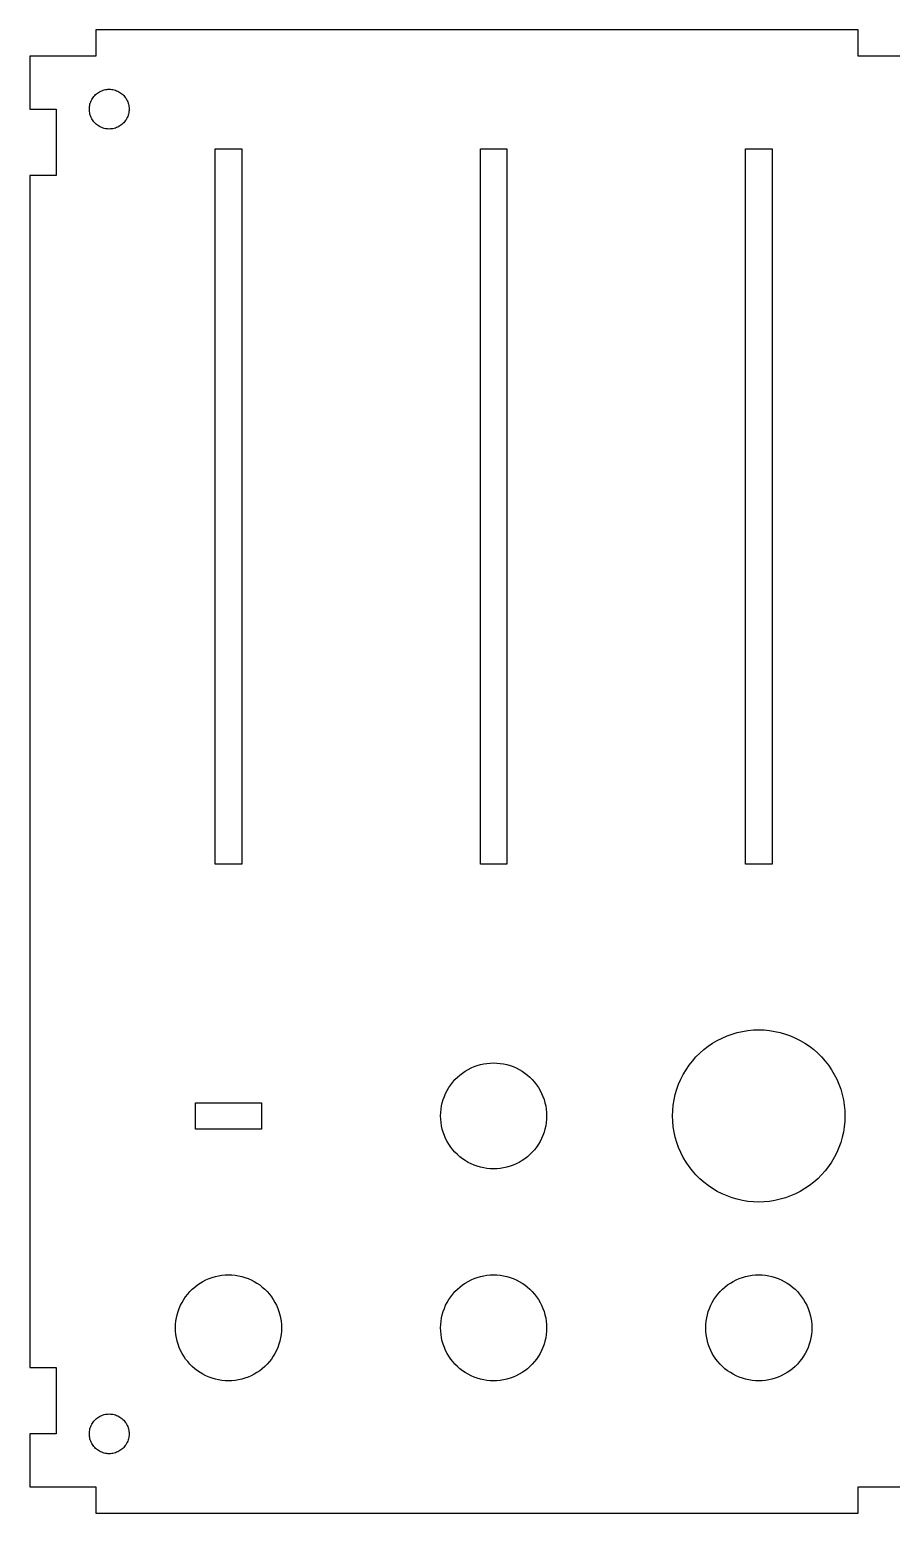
# Model space of a CAD drawing. Header units: metres. Extents: x -65 to 65, y -309 to 56.
# Drawn here: x -65 to 0, y -56 to 56 of the extents above; entities that cross this region are included whole.
import ezdxf

# ---------------------------------------------------------------- set-up
doc = ezdxf.new("R2010")
doc.units = ezdxf.units.M

msp = doc.modelspace()

# ---------------------------------------------------------------- linework, layer by layer
for p, q in [((-2.49998, 56), (-60, 56)), ((-60, 56), (-60, 54)), ((-2.49998, 54), (-2.49998, 56)), ((-60, 54), (-65, 54)), ((-65, 54), (-65, 50)), ((2.5, 54), (-2.49998, 54)), ((-60.4531, 50.373), (-60.4267, 50.4639)), ((-60.4267, 50.4639), (-60.3945, 50.5518)), ((-60.3945, 50.5518), (-60.3574, 50.6387)), ((-60.3574, 50.6387), (-60.3144, 50.7227)), ((-60.3144, 50.7227), (-60.2666, 50.8037)), ((-60.2666, 50.8037), (-60.2139, 50.8818)), ((-60.2139, 50.8818), (-60.1562, 50.9561)), ((-60.1562, 50.9561), (-60.0937, 51.0264)), ((-60.0937, 51.0264), (-60.0264, 51.0938)), ((-60.0264, 51.0938), (-59.956, 51.1562)), ((-59.956, 51.1562), (-59.8818, 51.2139)), ((-59.8818, 51.2139), (-59.8037, 51.2666)), ((-59.8037, 51.2666), (-59.7226, 51.3145)), ((-59.7226, 51.3145), (-59.6387, 51.3574)), ((-59.6387, 51.3574), (-59.5517, 51.3945)), ((-59.5517, 51.3945), (-59.4639, 51.4268)), ((-59.4639, 51.4268), (-59.373, 51.4531)), ((-59.373, 51.4531), (-59.2812, 51.4736)), ((-59.2812, 51.4736), (-59.1885, 51.4883)), ((-59.1885, 51.4883), (-59.0937, 51.4971)), ((-59.0937, 51.4971), (-59, 51.5)), ((-59, 51.5), (-58.9062, 51.4971)), ((-58.9062, 51.4971), (-58.8115, 51.4883)), ((-58.8115, 51.4883), (-58.7187, 51.4736)), ((-58.7187, 51.4736), (-58.6269, 51.4531)), ((-58.6269, 51.4531), (-58.5361, 51.4268)), ((-58.5361, 51.4268), (-58.4482, 51.3945)), ((-58.4482, 51.3945), (-58.3613, 51.3574)), ((-58.3613, 51.3574), (-58.2773, 51.3145)), ((-58.2773, 51.3145), (-58.1963, 51.2666)), ((-58.1963, 51.2666), (-58.1181, 51.2139)), ((-58.1181, 51.2139), (-58.0439, 51.1562)), ((-58.0439, 51.1562), (-57.9736, 51.0938)), ((-57.9736, 51.0938), (-57.9062, 51.0264)), ((-57.9062, 51.0264), (-57.8437, 50.9561)), ((-57.8437, 50.9561), (-57.7861, 50.8818)), ((-57.7861, 50.8818), (-57.7334, 50.8037)), ((-57.7334, 50.8037), (-57.6855, 50.7227)), ((-57.6855, 50.7227), (-57.6426, 50.6387)), ((-57.6426, 50.6387), (-57.6055, 50.5518)), ((-57.6055, 50.5518), (-57.5732, 50.4639)), ((-57.5732, 50.4639), (-57.5469, 50.373)), ((-65, 50), (-63, 50)), ((-63, 50), (-63, 45)), ((-60.5, 50), (-60.4971, 50.0938)), ((-60.4971, 49.9062), (-60.5, 50)), ((-60.4971, 50.0938), (-60.4883, 50.1885)), ((-60.4883, 49.8115), (-60.4971, 49.9062)), ((-60.4883, 50.1885), (-60.4736, 50.2812)), ((-60.4736, 49.7188), (-60.4883, 49.8115)), ((-60.4736, 50.2812), (-60.4531, 50.373)), ((-60.4531, 49.627), (-60.4736, 49.7188)), ((-60.4267, 49.5361), (-60.4531, 49.627)), ((-60.3945, 49.4482), (-60.4267, 49.5361)), ((-60.3574, 49.3613), (-60.3945, 49.4482)), ((-60.3144, 49.2773), (-60.3574, 49.3613)), ((-57.6426, 49.3613), (-57.6855, 49.2773)), ((-57.6055, 49.4482), (-57.6426, 49.3613)), ((-57.5732, 49.5361), (-57.6055, 49.4482)), ((-57.5469, 49.627), (-57.5732, 49.5361)), ((-57.5469, 50.373), (-57.5264, 50.2812)), ((-57.5264, 49.7188), (-57.5469, 49.627)), ((-57.5264, 50.2812), (-57.5117, 50.1885)), ((-57.5117, 49.8115), (-57.5264, 49.7188)), ((-57.5117, 50.1885), (-57.5029, 50.0938)), ((-57.5029, 49.9062), (-57.5117, 49.8115)), ((-57.5029, 50.0938), (-57.5, 50)), ((-57.5, 50), (-57.5029, 49.9062)), ((-60.2666, 49.1963), (-60.3144, 49.2773)), ((-60.2139, 49.1182), (-60.2666, 49.1963)), ((-60.1562, 49.0439), (-60.2139, 49.1182)), ((-60.0937, 48.9736), (-60.1562, 49.0439)), ((-60.0264, 48.9062), (-60.0937, 48.9736)), ((-59.956, 48.8438), (-60.0264, 48.9062)), ((-59.8818, 48.7861), (-59.956, 48.8438)), ((-59.8037, 48.7334), (-59.8818, 48.7861)), ((-59.7226, 48.6855), (-59.8037, 48.7334)), ((-59.6387, 48.6426), (-59.7226, 48.6855)), ((-59.5517, 48.6055), (-59.6387, 48.6426)), ((-59.4639, 48.5732), (-59.5517, 48.6055)), ((-59.373, 48.5469), (-59.4639, 48.5732)), ((-59.2812, 48.5264), (-59.373, 48.5469)), ((-59.1885, 48.5117), (-59.2812, 48.5264)), ((-59.0937, 48.5029), (-59.1885, 48.5117)), ((-59, 48.5), (-59.0937, 48.5029)), ((-58.9062, 48.5029), (-59, 48.5)), ((-58.8115, 48.5117), (-58.9062, 48.5029)), ((-58.7187, 48.5264), (-58.8115, 48.5117)), ((-58.6269, 48.5469), (-58.7187, 48.5264)), ((-58.5361, 48.5732), (-58.6269, 48.5469)), ((-58.4482, 48.6055), (-58.5361, 48.5732)), ((-58.3613, 48.6426), (-58.4482, 48.6055)), ((-58.2773, 48.6855), (-58.3613, 48.6426)), ((-58.1963, 48.7334), (-58.2773, 48.6855)), ((-58.1181, 48.7861), (-58.1963, 48.7334)), ((-58.0439, 48.8438), (-58.1181, 48.7861)), ((-57.9736, 48.9062), (-58.0439, 48.8438)), ((-57.9062, 48.9736), (-57.9736, 48.9062)), ((-57.8437, 49.0439), (-57.9062, 48.9736)), ((-57.7861, 49.1182), (-57.8437, 49.0439)), ((-57.7334, 49.1963), (-57.7861, 49.1182)), ((-57.6855, 49.2773), (-57.7334, 49.1963)), ((-51, -6.99998), (-51, 47)), ((-51, 47), (-49, 47)), ((-49, 47), (-49, -6.99998)), ((-31, -6.99998), (-31, 47)), ((-31, 47), (-29, 47)), ((-29, 47), (-29, -6.99998)), ((-11, -6.99998), (-11, 47)), ((-11, 47), (-8.99998, 47)), ((-8.99998, 47), (-9, -6.99998)), ((-63, 45), (-65, 45)), ((-65, 45), (-65, -45)), ((-49, -6.99998), (-51, -6.99998)), ((-29, -6.99998), (-31, -6.99998)), ((-9, -6.99998), (-11, -6.99998)), ((-13.1318, -20.3037), (-12.7676, -20.1182)), ((-12.7676, -20.1182), (-12.3926, -19.9561)), ((-12.3926, -19.9561), (-12.0088, -19.8184)), ((-12.0088, -19.8184), (-11.6162, -19.7041)), ((-11.6162, -19.7041), (-11.2178, -19.6152)), ((-11.2178, -19.6152), (-10.8145, -19.5508)), ((-10.8145, -19.5508), (-10.4082, -19.5127)), ((-10.4082, -19.5127), (-10, -19.5)), ((-10, -19.5), (-9.5918, -19.5127)), ((-9.5918, -19.5127), (-9.18555, -19.5508)), ((-9.18555, -19.5508), (-8.78223, -19.6152)), ((-8.78223, -19.6152), (-8.38379, -19.7041)), ((-8.38379, -19.7041), (-7.99121, -19.8184)), ((-7.99121, -19.8184), (-7.60742, -19.9561)), ((-7.60742, -19.9561), (-7.23242, -20.1182)), ((-7.23242, -20.1182), (-6.86816, -20.3037)), ((-14.7383, -21.5508), (-14.4492, -21.2617)), ((-14.4492, -21.2617), (-14.1436, -20.9912)), ((-14.1436, -20.9912), (-13.8203, -20.7412)), ((-13.8203, -20.7412), (-13.4824, -20.5117)), ((-13.4824, -20.5117), (-13.1318, -20.3037)), ((-6.86816, -20.3037), (-6.51758, -20.5117)), ((-6.51758, -20.5117), (-6.17969, -20.7412)), ((-6.17969, -20.7412), (-5.85645, -20.9912)), ((-5.85645, -20.9912), (-5.55078, -21.2617)), ((-5.55078, -21.2617), (-5.26172, -21.5508)), ((-31.9268, -22.4951), (-31.7031, -22.3808)), ((-31.7031, -22.3808), (-31.4727, -22.2812)), ((-31.4727, -22.2812), (-31.2363, -22.1953)), ((-31.2363, -22.1953), (-30.9951, -22.126)), ((-30.9951, -22.126), (-30.75, -22.0713)), ((-30.75, -22.0713), (-30.501, -22.0312)), ((-30.501, -22.0312), (-30.251, -22.0078)), ((-30.251, -22.0078), (-30, -22)), ((-30, -22), (-29.749, -22.0078)), ((-29.749, -22.0078), (-29.499, -22.0312)), ((-29.499, -22.0312), (-29.25, -22.0713)), ((-29.25, -22.0713), (-29.0049, -22.126)), ((-29.0049, -22.126), (-28.7637, -22.1953)), ((-28.7637, -22.1953), (-28.5273, -22.2812)), ((-28.5273, -22.2812), (-28.2969, -22.3808)), ((-28.2969, -22.3808), (-28.0732, -22.4951)), ((-15.4883, -22.5176), (-15.2588, -22.1797)), ((-15.2588, -22.1797), (-15.0088, -21.8564)), ((-15.0088, -21.8564), (-14.7383, -21.5508)), ((-5.26172, -21.5508), (-4.99121, -21.8564)), ((-4.99121, -21.8564), (-4.74121, -22.1797)), ((-4.74121, -22.1797), (-4.51172, -22.5176)), ((-33.2363, -23.6484), (-33.082, -23.4502)), ((-33.082, -23.4502), (-32.916, -23.2617)), ((-32.916, -23.2617), (-32.7383, -23.084)), ((-32.7383, -23.084), (-32.5498, -22.918)), ((-32.5498, -22.918), (-32.3516, -22.7637)), ((-32.3516, -22.7637), (-32.1436, -22.623)), ((-32.1436, -22.623), (-31.9268, -22.4951)), ((-28.0732, -22.4951), (-27.8564, -22.623)), ((-27.8564, -22.623), (-27.6484, -22.7637)), ((-27.6484, -22.7637), (-27.4502, -22.918)), ((-27.4502, -22.918), (-27.2617, -23.084)), ((-27.2617, -23.084), (-27.084, -23.2617)), ((-27.084, -23.2617), (-26.918, -23.4502)), ((-26.918, -23.4502), (-26.7637, -23.6484)), ((-16.0439, -23.6074), (-15.8818, -23.2324)), ((-15.8818, -23.2324), (-15.6963, -22.8681)), ((-15.6963, -22.8681), (-15.4883, -22.5176)), ((-4.51172, -22.5176), (-4.30371, -22.8682)), ((-4.30371, -22.8682), (-4.11816, -23.2324)), ((-4.11816, -23.2324), (-3.95605, -23.6074)), ((-33.8047, -24.7637), (-33.7188, -24.5273)), ((-33.7188, -24.5273), (-33.6191, -24.2969)), ((-33.6191, -24.2969), (-33.5049, -24.0732)), ((-33.5049, -24.0732), (-33.377, -23.8564)), ((-33.377, -23.8564), (-33.2363, -23.6484)), ((-26.7637, -23.6484), (-26.623, -23.8564)), ((-26.623, -23.8564), (-26.4951, -24.0732)), ((-26.4951, -24.0732), (-26.3809, -24.2969)), ((-26.3809, -24.2969), (-26.2812, -24.5273)), ((-26.2812, -24.5273), (-26.1953, -24.7637)), ((-16.3848, -24.7822), (-16.2959, -24.3838)), ((-16.2959, -24.3838), (-16.1816, -23.9912)), ((-16.1816, -23.9912), (-16.0439, -23.6074)), ((-3.95605, -23.6074), (-3.81836, -23.9912)), ((-3.81836, -23.9912), (-3.7041, -24.3838)), ((-3.7041, -24.3838), (-3.61523, -24.7822)), ((-52.5, -27), (-52.5, -25)), ((-52.5, -25), (-47.5, -25)), ((-47.5, -25), (-47.5, -27)), ((-34, -26), (-33.9922, -25.749)), ((-33.9922, -25.749), (-33.9688, -25.499)), ((-33.9688, -25.499), (-33.9287, -25.25)), ((-33.9287, -25.25), (-33.874, -25.0049)), ((-33.874, -25.0049), (-33.8047, -24.7637)), ((-26.1953, -24.7637), (-26.126, -25.0049)), ((-26.126, -25.0049), (-26.0713, -25.25)), ((-26.0713, -25.25), (-26.0312, -25.499)), ((-26.0312, -25.499), (-26.0078, -25.749)), ((-26.0078, -25.749), (-26, -26)), ((-16.5, -26), (-16.4873, -25.5918)), ((-16.4873, -25.5918), (-16.4492, -25.1855)), ((-16.4492, -25.1855), (-16.3848, -24.7822)), ((-3.61523, -24.7822), (-3.55078, -25.1855)), ((-3.55078, -25.1855), (-3.5127, -25.5918)), ((-3.5127, -25.5918), (-3.5, -26)), ((-33.9922, -26.251), (-34, -26)), ((-33.9688, -26.501), (-33.9922, -26.251)), ((-33.9287, -26.75), (-33.9688, -26.501)), ((-33.874, -26.9951), (-33.9287, -26.75)), ((-26.0713, -26.75), (-26.126, -26.9951)), ((-26.0312, -26.501), (-26.0713, -26.75)), ((-26.0078, -26.251), (-26.0312, -26.501)), ((-26, -26), (-26.0078, -26.251)), ((-16.4873, -26.4082), (-16.5, -26)), ((-16.4492, -26.8144), (-16.4873, -26.4082)), ((-16.3848, -27.2178), (-16.4492, -26.8144)), ((-3.55078, -26.8145), (-3.61523, -27.2178)), ((-3.5127, -26.4082), (-3.55078, -26.8145)), ((-3.5, -26), (-3.5127, -26.4082)), ((-47.5, -27), (-52.5, -27)), ((-33.8047, -27.2363), (-33.874, -26.9951)), ((-33.7188, -27.4726), (-33.8047, -27.2363)), ((-33.6191, -27.7031), (-33.7188, -27.4726)), ((-33.5049, -27.9267), (-33.6191, -27.7031)), ((-33.377, -28.1435), (-33.5049, -27.9267)), ((-26.4951, -27.9267), (-26.623, -28.1435)), ((-26.3809, -27.7031), (-26.4951, -27.9267)), ((-26.2812, -27.4726), (-26.3809, -27.7031)), ((-26.1953, -27.2363), (-26.2812, -27.4726)), ((-26.126, -26.9951), (-26.1953, -27.2363)), ((-16.2959, -27.6162), (-16.3848, -27.2178)), ((-16.1816, -28.0088), (-16.2959, -27.6162)), ((-3.7041, -27.6162), (-3.81836, -28.0088)), ((-3.61523, -27.2178), (-3.7041, -27.6162)), ((-33.2363, -28.3515), (-33.377, -28.1435)), ((-33.082, -28.5498), (-33.2363, -28.3515)), ((-32.916, -28.7383), (-33.082, -28.5498)), ((-32.7383, -28.916), (-32.916, -28.7383)), ((-32.5498, -29.082), (-32.7383, -28.916)), ((-32.3516, -29.2363), (-32.5498, -29.082)), ((-27.4502, -29.082), (-27.6484, -29.2363)), ((-27.2617, -28.916), (-27.4502, -29.082)), ((-27.084, -28.7383), (-27.2617, -28.916)), ((-26.918, -28.5498), (-27.084, -28.7383)), ((-26.7637, -28.3515), (-26.918, -28.5498)), ((-26.623, -28.1435), (-26.7637, -28.3515)), ((-16.0439, -28.3926), (-16.1816, -28.0088)), ((-15.8818, -28.7676), (-16.0439, -28.3926)), ((-15.6963, -29.1318), (-15.8818, -28.7676)), ((-4.11816, -28.7676), (-4.30371, -29.1318)), ((-3.95605, -28.3926), (-4.11816, -28.7676)), ((-3.81836, -28.0088), (-3.95605, -28.3926)), ((-32.1436, -29.3769), (-32.3516, -29.2363)), ((-31.9268, -29.5049), (-32.1436, -29.3769)), ((-31.7031, -29.6191), (-31.9268, -29.5049)), ((-31.4727, -29.7187), (-31.7031, -29.6191)), ((-31.2363, -29.8047), (-31.4727, -29.7187)), ((-30.9951, -29.874), (-31.2363, -29.8047)), ((-30.75, -29.9287), (-30.9951, -29.874)), ((-30.501, -29.9687), (-30.75, -29.9287)), ((-30.251, -29.9922), (-30.501, -29.9687)), ((-30, -30), (-30.251, -29.9922)), ((-29.749, -29.9922), (-30, -30)), ((-29.499, -29.9687), (-29.749, -29.9922)), ((-29.25, -29.9287), (-29.499, -29.9687)), ((-29.0049, -29.874), (-29.25, -29.9287)), ((-28.7637, -29.8047), (-29.0049, -29.874)), ((-28.5273, -29.7187), (-28.7637, -29.8047)), ((-28.2969, -29.6191), (-28.5273, -29.7187)), ((-28.0732, -29.5049), (-28.2969, -29.6191)), ((-27.8564, -29.3769), (-28.0732, -29.5049)), ((-27.6484, -29.2363), (-27.8564, -29.3769)), ((-15.4883, -29.4824), (-15.6963, -29.1318)), ((-15.2588, -29.8203), (-15.4883, -29.4824)), ((-15.0088, -30.1435), (-15.2588, -29.8203)), ((-14.7383, -30.4492), (-15.0088, -30.1435)), ((-4.99121, -30.1436), (-5.26172, -30.4492)), ((-4.74121, -29.8203), (-4.99121, -30.1436)), ((-4.51172, -29.4824), (-4.74121, -29.8203)), ((-4.30371, -29.1318), (-4.51172, -29.4824)), ((-14.4492, -30.7383), (-14.7383, -30.4492)), ((-14.1436, -31.0088), (-14.4492, -30.7383)), ((-13.8203, -31.2588), (-14.1436, -31.0088)), ((-13.4824, -31.4883), (-13.8203, -31.2588)), ((-6.17969, -31.2588), (-6.51758, -31.4883)), ((-5.85645, -31.0088), (-6.17969, -31.2588)), ((-5.55078, -30.7383), (-5.85645, -31.0088)), ((-5.26172, -30.4492), (-5.55078, -30.7383)), ((-13.1318, -31.6963), (-13.4824, -31.4883)), ((-12.7676, -31.8818), (-13.1318, -31.6963)), ((-12.3926, -32.0439), (-12.7676, -31.8818)), ((-12.0088, -32.1816), (-12.3926, -32.0439)), ((-11.6162, -32.2959), (-12.0088, -32.1816)), ((-11.2178, -32.3848), (-11.6162, -32.2959)), ((-10.8145, -32.4492), (-11.2178, -32.3848)), ((-10.4082, -32.4873), (-10.8145, -32.4492)), ((-9.18555, -32.4492), (-9.5918, -32.4873)), ((-8.78223, -32.3848), (-9.18555, -32.4492)), ((-8.38379, -32.2959), (-8.78223, -32.3848)), ((-7.99121, -32.1816), (-8.38379, -32.2959)), ((-7.60742, -32.0439), (-7.99121, -32.1816)), ((-7.23242, -31.8818), (-7.60742, -32.0439)), ((-6.86816, -31.6963), (-7.23242, -31.8818)), ((-6.51758, -31.4883), (-6.86816, -31.6963)), ((-10, -32.5), (-10.4082, -32.4873)), ((-9.5918, -32.4873), (-10, -32.5)), ((-50.9951, -38.126), (-50.75, -38.0713)), ((-50.75, -38.0713), (-50.501, -38.0312)), ((-50.501, -38.0312), (-50.251, -38.0078)), ((-50.251, -38.0078), (-50, -38)), ((-50, -38), (-49.749, -38.0078)), ((-49.749, -38.0078), (-49.499, -38.0312)), ((-49.499, -38.0312), (-49.25, -38.0713)), ((-49.25, -38.0713), (-49.0049, -38.126)), ((-30.9951, -38.126), (-30.75, -38.0713)), ((-30.75, -38.0713), (-30.501, -38.0312)), ((-30.501, -38.0312), (-30.251, -38.0078)), ((-30.251, -38.0078), (-30, -38)), ((-30, -38), (-29.749, -38.0078)), ((-29.749, -38.0078), (-29.499, -38.0312)), ((-29.499, -38.0312), (-29.25, -38.0713)), ((-29.25, -38.0713), (-29.0049, -38.126)), ((-10.9951, -38.126), (-10.75, -38.0713)), ((-10.75, -38.0713), (-10.501, -38.0312)), ((-10.501, -38.0312), (-10.251, -38.0078)), ((-10.251, -38.0078), (-10, -38)), ((-10, -38), (-9.74902, -38.0078)), ((-9.74902, -38.0078), (-9.49902, -38.0312)), ((-9.49902, -38.0312), (-9.25, -38.0713)), ((-9.25, -38.0713), (-9.00488, -38.126)), ((-52.916, -39.2617), (-52.7383, -39.084)), ((-52.7383, -39.084), (-52.5498, -38.918)), ((-52.5498, -38.918), (-52.3516, -38.7637)), ((-52.3516, -38.7637), (-52.1436, -38.623)), ((-52.1436, -38.623), (-51.9268, -38.4951)), ((-51.9268, -38.4951), (-51.7031, -38.3808)), ((-51.7031, -38.3808), (-51.4727, -38.2812)), ((-51.4727, -38.2812), (-51.2363, -38.1953)), ((-51.2363, -38.1953), (-50.9951, -38.126)), ((-49.0049, -38.126), (-48.7637, -38.1953)), ((-48.7637, -38.1953), (-48.5273, -38.2812)), ((-48.5273, -38.2812), (-48.2969, -38.3808)), ((-48.2969, -38.3808), (-48.0732, -38.4951)), ((-48.0732, -38.4951), (-47.8564, -38.623)), ((-47.8564, -38.623), (-47.6484, -38.7637)), ((-47.6484, -38.7637), (-47.4502, -38.918)), ((-47.4502, -38.918), (-47.2617, -39.084)), ((-47.2617, -39.084), (-47.084, -39.2617)), ((-32.916, -39.2617), (-32.7383, -39.084)), ((-32.7383, -39.084), (-32.5498, -38.918)), ((-32.5498, -38.918), (-32.3516, -38.7637)), ((-32.3516, -38.7637), (-32.1436, -38.623)), ((-32.1436, -38.623), (-31.9268, -38.4951)), ((-31.9268, -38.4951), (-31.7031, -38.3808)), ((-31.7031, -38.3808), (-31.4727, -38.2812)), ((-31.4727, -38.2812), (-31.2363, -38.1953)), ((-31.2363, -38.1953), (-30.9951, -38.126)), ((-29.0049, -38.126), (-28.7637, -38.1953)), ((-28.7637, -38.1953), (-28.5273, -38.2812)), ((-28.5273, -38.2812), (-28.2969, -38.3809)), ((-28.2969, -38.3809), (-28.0732, -38.4951)), ((-28.0732, -38.4951), (-27.8564, -38.623)), ((-27.8564, -38.623), (-27.6484, -38.7637)), ((-27.6484, -38.7637), (-27.4502, -38.918)), ((-27.4502, -38.918), (-27.2617, -39.084)), ((-27.2617, -39.084), (-27.084, -39.2617)), ((-12.916, -39.2617), (-12.7383, -39.084)), ((-12.7383, -39.084), (-12.5498, -38.918)), ((-12.5498, -38.918), (-12.3516, -38.7637)), ((-12.3516, -38.7637), (-12.1436, -38.623)), ((-12.1436, -38.623), (-11.9268, -38.4951)), ((-11.9268, -38.4951), (-11.7031, -38.3809)), ((-11.7031, -38.3809), (-11.4727, -38.2812)), ((-11.4727, -38.2812), (-11.2363, -38.1953)), ((-11.2363, -38.1953), (-10.9951, -38.126)), ((-9.00488, -38.126), (-8.76367, -38.1953)), ((-8.76367, -38.1953), (-8.52734, -38.2812)), ((-8.52734, -38.2812), (-8.29688, -38.3809)), ((-8.29688, -38.3809), (-8.07324, -38.4951)), ((-8.07324, -38.4951), (-7.85645, -38.623)), ((-7.85645, -38.623), (-7.64844, -38.7637)), ((-7.64844, -38.7637), (-7.4502, -38.918)), ((-7.4502, -38.918), (-7.26172, -39.084)), ((-7.26172, -39.084), (-7.08398, -39.2617)), ((-53.7188, -40.5273), (-53.6191, -40.2969)), ((-53.6191, -40.2969), (-53.5049, -40.0732)), ((-53.5049, -40.0732), (-53.377, -39.8564)), ((-53.377, -39.8564), (-53.2363, -39.6484)), ((-53.2363, -39.6484), (-53.082, -39.4502)), ((-53.082, -39.4502), (-52.916, -39.2617)), ((-47.084, -39.2617), (-46.918, -39.4502)), ((-46.918, -39.4502), (-46.7637, -39.6484)), ((-46.7637, -39.6484), (-46.623, -39.8564)), ((-46.623, -39.8564), (-46.4951, -40.0732)), ((-46.4951, -40.0732), (-46.3809, -40.2969)), ((-46.3809, -40.2969), (-46.2812, -40.5273)), ((-33.7188, -40.5273), (-33.6191, -40.2969)), ((-33.6191, -40.2969), (-33.5049, -40.0732)), ((-33.5049, -40.0732), (-33.377, -39.8564)), ((-33.377, -39.8564), (-33.2363, -39.6484)), ((-33.2363, -39.6484), (-33.082, -39.4502)), ((-33.082, -39.4502), (-32.916, -39.2617)), ((-27.084, -39.2617), (-26.918, -39.4502)), ((-26.918, -39.4502), (-26.7637, -39.6484)), ((-26.7637, -39.6484), (-26.623, -39.8564)), ((-26.623, -39.8564), (-26.4951, -40.0732)), ((-26.4951, -40.0732), (-26.3809, -40.2969)), ((-26.3809, -40.2969), (-26.2812, -40.5273)), ((-13.7188, -40.5273), (-13.6191, -40.2969)), ((-13.6191, -40.2969), (-13.5049, -40.0732)), ((-13.5049, -40.0732), (-13.377, -39.8564)), ((-13.377, -39.8564), (-13.2363, -39.6484)), ((-13.2363, -39.6484), (-13.082, -39.4502)), ((-13.082, -39.4502), (-12.916, -39.2617)), ((-7.08398, -39.2617), (-6.91797, -39.4502)), ((-6.91797, -39.4502), (-6.76367, -39.6484)), ((-6.76367, -39.6484), (-6.62305, -39.8564)), ((-6.62305, -39.8564), (-6.49512, -40.0732)), ((-6.49512, -40.0732), (-6.38086, -40.2969)), ((-6.38086, -40.2969), (-6.28125, -40.5273)), ((-53.9688, -41.499), (-53.9287, -41.25)), ((-53.9287, -41.25), (-53.874, -41.0049)), ((-53.874, -41.0049), (-53.8047, -40.7637)), ((-53.8047, -40.7637), (-53.7188, -40.5273)), ((-46.2812, -40.5273), (-46.1953, -40.7637)), ((-46.1953, -40.7637), (-46.126, -41.0049)), ((-46.126, -41.0049), (-46.0713, -41.25)), ((-46.0713, -41.25), (-46.0312, -41.499)), ((-33.9688, -41.499), (-33.9287, -41.25)), ((-33.9287, -41.25), (-33.874, -41.0049)), ((-33.874, -41.0049), (-33.8047, -40.7637)), ((-33.8047, -40.7637), (-33.7188, -40.5273)), ((-26.2812, -40.5273), (-26.1953, -40.7637)), ((-26.1953, -40.7637), (-26.126, -41.0049)), ((-26.126, -41.0049), (-26.0713, -41.25)), ((-26.0713, -41.25), (-26.0312, -41.499)), ((-13.9688, -41.499), (-13.9287, -41.25)), ((-13.9287, -41.25), (-13.874, -41.0049)), ((-13.874, -41.0049), (-13.8047, -40.7637)), ((-13.8047, -40.7637), (-13.7188, -40.5273)), ((-6.28125, -40.5273), (-6.19531, -40.7637)), ((-6.19531, -40.7637), (-6.12598, -41.0049)), ((-6.12598, -41.0049), (-6.07129, -41.25)), ((-6.07129, -41.25), (-6.03125, -41.499)), ((-54, -42), (-53.9922, -41.749)), ((-53.9922, -42.251), (-54, -42)), ((-53.9922, -41.749), (-53.9688, -41.499)), ((-53.9688, -42.501), (-53.9922, -42.251)), ((-53.9287, -42.75), (-53.9688, -42.501)), ((-46.0312, -42.501), (-46.0713, -42.75)), ((-46.0312, -41.499), (-46.0078, -41.749)), ((-46.0078, -42.251), (-46.0312, -42.501)), ((-46.0078, -41.749), (-46, -42)), ((-46, -42), (-46.0078, -42.251)), ((-34, -42), (-33.9922, -41.749)), ((-33.9922, -42.251), (-34, -42)), ((-33.9922, -41.749), (-33.9688, -41.499)), ((-33.9688, -42.501), (-33.9922, -42.251)), ((-33.9287, -42.75), (-33.9688, -42.501)), ((-26.0312, -42.501), (-26.0713, -42.75)), ((-26.0312, -41.499), (-26.0078, -41.749)), ((-26.0078, -42.251), (-26.0312, -42.501)), ((-26.0078, -41.749), (-26, -42)), ((-26, -42), (-26.0078, -42.251)), ((-14, -42), (-13.9922, -41.749)), ((-13.9922, -42.251), (-14, -42)), ((-13.9922, -41.749), (-13.9688, -41.499)), ((-13.9688, -42.501), (-13.9922, -42.251)), ((-13.9287, -42.75), (-13.9688, -42.501)), ((-6.03125, -42.501), (-6.07129, -42.75)), ((-6.03125, -41.499), (-6.00781, -41.749)), ((-6.00781, -42.251), (-6.03125, -42.501)), ((-6.00781, -41.749), (-6, -42)), ((-6, -42), (-6.00781, -42.251)), ((-53.874, -42.9951), (-53.9287, -42.75)), ((-53.8047, -43.2363), (-53.874, -42.9951)), ((-53.7188, -43.4726), (-53.8047, -43.2363)), ((-53.6191, -43.7031), (-53.7188, -43.4726)), ((-46.2812, -43.4726), (-46.3809, -43.7031)), ((-46.1953, -43.2363), (-46.2812, -43.4726)), ((-46.126, -42.9951), (-46.1953, -43.2363)), ((-46.0713, -42.75), (-46.126, -42.9951)), ((-33.874, -42.9951), (-33.9287, -42.75)), ((-33.8047, -43.2363), (-33.874, -42.9951)), ((-33.7188, -43.4726), (-33.8047, -43.2363)), ((-33.6191, -43.7031), (-33.7188, -43.4726)), ((-26.2812, -43.4727), (-26.3809, -43.7031)), ((-26.1953, -43.2363), (-26.2812, -43.4727)), ((-26.126, -42.9951), (-26.1953, -43.2363)), ((-26.0713, -42.75), (-26.126, -42.9951)), ((-13.874, -42.9951), (-13.9287, -42.75)), ((-13.8047, -43.2363), (-13.874, -42.9951)), ((-13.7188, -43.4727), (-13.8047, -43.2363)), ((-13.6191, -43.7031), (-13.7188, -43.4727)), ((-6.28125, -43.4727), (-6.38086, -43.7031)), ((-6.19531, -43.2363), (-6.28125, -43.4727)), ((-6.12598, -42.9951), (-6.19531, -43.2363)), ((-6.07129, -42.75), (-6.12598, -42.9951)), ((-53.5049, -43.9267), (-53.6191, -43.7031)), ((-53.377, -44.1435), (-53.5049, -43.9267)), ((-53.2363, -44.3515), (-53.377, -44.1435)), ((-53.082, -44.5498), (-53.2363, -44.3515)), ((-52.916, -44.7383), (-53.082, -44.5498)), ((-52.7383, -44.916), (-52.916, -44.7383)), ((-47.084, -44.7383), (-47.2617, -44.916)), ((-46.918, -44.5498), (-47.084, -44.7383)), ((-46.7637, -44.3515), (-46.918, -44.5498)), ((-46.623, -44.1435), (-46.7637, -44.3515)), ((-46.4951, -43.9267), (-46.623, -44.1435)), ((-46.3809, -43.7031), (-46.4951, -43.9267)), ((-33.5049, -43.9267), (-33.6191, -43.7031)), ((-33.377, -44.1435), (-33.5049, -43.9267)), ((-33.2363, -44.3515), (-33.377, -44.1435)), ((-33.082, -44.5498), (-33.2363, -44.3515)), ((-32.916, -44.7383), (-33.082, -44.5498)), ((-32.7383, -44.916), (-32.916, -44.7383)), ((-27.084, -44.7383), (-27.2617, -44.916)), ((-26.918, -44.5498), (-27.084, -44.7383)), ((-26.7637, -44.3516), (-26.918, -44.5498)), ((-26.623, -44.1436), (-26.7637, -44.3516)), ((-26.4951, -43.9268), (-26.623, -44.1436)), ((-26.3809, -43.7031), (-26.4951, -43.9268)), ((-13.5049, -43.9268), (-13.6191, -43.7031)), ((-13.377, -44.1436), (-13.5049, -43.9268)), ((-13.2363, -44.3516), (-13.377, -44.1436)), ((-13.082, -44.5498), (-13.2363, -44.3516)), ((-12.916, -44.7383), (-13.082, -44.5498)), ((-12.7383, -44.916), (-12.916, -44.7383)), ((-7.08398, -44.7383), (-7.26172, -44.916)), ((-6.91797, -44.5498), (-7.08398, -44.7383)), ((-6.76367, -44.3516), (-6.91797, -44.5498)), ((-6.62305, -44.1436), (-6.76367, -44.3516)), ((-6.49512, -43.9268), (-6.62305, -44.1436)), ((-6.38086, -43.7031), (-6.49512, -43.9268)), ((-65, -45), (-63, -45)), ((-63, -45), (-63, -50)), ((-52.5498, -45.082), (-52.7383, -44.916)), ((-52.3516, -45.2363), (-52.5498, -45.082)), ((-52.1436, -45.3769), (-52.3516, -45.2363)), ((-51.9268, -45.5049), (-52.1436, -45.3769)), ((-51.7031, -45.6191), (-51.9268, -45.5049)), ((-51.4727, -45.7187), (-51.7031, -45.6191)), ((-51.2363, -45.8047), (-51.4727, -45.7187)), ((-50.9951, -45.874), (-51.2363, -45.8047)), ((-50.75, -45.9287), (-50.9951, -45.874)), ((-49.0049, -45.874), (-49.25, -45.9287)), ((-48.7637, -45.8047), (-49.0049, -45.874)), ((-48.5273, -45.7187), (-48.7637, -45.8047)), ((-48.2969, -45.6191), (-48.5273, -45.7187)), ((-48.0732, -45.5049), (-48.2969, -45.6191)), ((-47.8564, -45.3769), (-48.0732, -45.5049)), ((-47.6484, -45.2363), (-47.8564, -45.3769)), ((-47.4502, -45.082), (-47.6484, -45.2363)), ((-47.2617, -44.916), (-47.4502, -45.082)), ((-32.5498, -45.082), (-32.7383, -44.916)), ((-32.3516, -45.2363), (-32.5498, -45.082)), ((-32.1436, -45.3769), (-32.3516, -45.2363)), ((-31.9268, -45.5049), (-32.1436, -45.3769)), ((-31.7031, -45.6191), (-31.9268, -45.5049)), ((-31.4727, -45.7187), (-31.7031, -45.6191)), ((-31.2363, -45.8047), (-31.4727, -45.7187)), ((-30.9951, -45.874), (-31.2363, -45.8047)), ((-30.75, -45.9287), (-30.9951, -45.874)), ((-29.0049, -45.874), (-29.25, -45.9287)), ((-28.7637, -45.8047), (-29.0049, -45.874)), ((-28.5273, -45.7188), (-28.7637, -45.8047)), ((-28.2969, -45.6191), (-28.5273, -45.7188)), ((-28.0732, -45.5049), (-28.2969, -45.6191)), ((-27.8564, -45.377), (-28.0732, -45.5049)), ((-27.6484, -45.2363), (-27.8564, -45.377)), ((-27.4502, -45.082), (-27.6484, -45.2363)), ((-27.2617, -44.916), (-27.4502, -45.082)), ((-12.5498, -45.082), (-12.7383, -44.916)), ((-12.3516, -45.2363), (-12.5498, -45.082)), ((-12.1436, -45.377), (-12.3516, -45.2363)), ((-11.9268, -45.5049), (-12.1436, -45.377)), ((-11.7031, -45.6191), (-11.9268, -45.5049)), ((-11.4727, -45.7188), (-11.7031, -45.6191)), ((-11.2363, -45.8047), (-11.4727, -45.7188)), ((-10.9951, -45.874), (-11.2363, -45.8047)), ((-10.75, -45.9287), (-10.9951, -45.874)), ((-9.00488, -45.874), (-9.25, -45.9287)), ((-8.76367, -45.8047), (-9.00488, -45.874)), ((-8.52734, -45.7188), (-8.76367, -45.8047)), ((-8.29688, -45.6191), (-8.52734, -45.7188)), ((-8.07324, -45.5049), (-8.29688, -45.6191)), ((-7.85645, -45.377), (-8.07324, -45.5049)), ((-7.64844, -45.2363), (-7.85645, -45.377)), ((-7.4502, -45.082), (-7.64844, -45.2363)), ((-7.26172, -44.916), (-7.4502, -45.082)), ((-50.501, -45.9687), (-50.75, -45.9287)), ((-50.251, -45.9922), (-50.501, -45.9687)), ((-50, -46), (-50.251, -45.9922)), ((-49.749, -45.9922), (-50, -46)), ((-49.499, -45.9687), (-49.749, -45.9922)), ((-49.25, -45.9287), (-49.499, -45.9687)), ((-30.501, -45.9687), (-30.75, -45.9287)), ((-30.251, -45.9922), (-30.501, -45.9687)), ((-30, -46), (-30.251, -45.9922)), ((-29.749, -45.9922), (-30, -46)), ((-29.499, -45.9687), (-29.749, -45.9922)), ((-29.25, -45.9287), (-29.499, -45.9687)), ((-10.501, -45.9688), (-10.75, -45.9287)), ((-10.251, -45.9922), (-10.501, -45.9688)), ((-10, -46), (-10.251, -45.9922)), ((-9.74902, -45.9922), (-10, -46)), ((-9.49902, -45.9688), (-9.74902, -45.9922)), ((-9.25, -45.9287), (-9.49902, -45.9688)), ((-60.3574, -49.3613), (-60.3145, -49.2773)), ((-60.3145, -49.2773), (-60.2666, -49.1963)), ((-60.2666, -49.1963), (-60.2139, -49.1181)), ((-60.2139, -49.1181), (-60.1562, -49.0439)), ((-60.1562, -49.0439), (-60.0938, -48.9736)), ((-60.0938, -48.9736), (-60.0264, -48.9062)), ((-60.0264, -48.9062), (-59.9561, -48.8437)), ((-59.9561, -48.8437), (-59.8818, -48.7861)), ((-59.8818, -48.7861), (-59.8037, -48.7334)), ((-59.8037, -48.7334), (-59.7227, -48.6855)), ((-59.7227, -48.6855), (-59.6387, -48.6426)), ((-59.6387, -48.6426), (-59.5518, -48.6055)), ((-59.5518, -48.6055), (-59.4639, -48.5732)), ((-59.4639, -48.5732), (-59.373, -48.5469)), ((-59.373, -48.5469), (-59.2812, -48.5264)), ((-59.2812, -48.5264), (-59.1885, -48.5117)), ((-59.1885, -48.5117), (-59.0938, -48.5029)), ((-59.0938, -48.5029), (-59, -48.5)), ((-59, -48.5), (-58.9062, -48.5029)), ((-58.9062, -48.5029), (-58.8115, -48.5117)), ((-58.8115, -48.5117), (-58.7188, -48.5264)), ((-58.7188, -48.5264), (-58.627, -48.5469)), ((-58.627, -48.5469), (-58.5361, -48.5732)), ((-58.5361, -48.5732), (-58.4482, -48.6055)), ((-58.4482, -48.6055), (-58.3613, -48.6426)), ((-58.3613, -48.6426), (-58.2773, -48.6855)), ((-58.2773, -48.6855), (-58.1963, -48.7334)), ((-58.1963, -48.7334), (-58.1182, -48.7861)), ((-58.1182, -48.7861), (-58.0439, -48.8437)), ((-58.0439, -48.8437), (-57.9736, -48.9062)), ((-57.9736, -48.9062), (-57.9062, -48.9736)), ((-57.9062, -48.9736), (-57.8438, -49.0439)), ((-57.8438, -49.0439), (-57.7861, -49.1181)), ((-57.7861, -49.1181), (-57.7334, -49.1963)), ((-57.7334, -49.1963), (-57.6855, -49.2773)), ((-57.6855, -49.2773), (-57.6426, -49.3613)), ((-63, -50), (-65, -50)), ((-65, -50), (-65, -54)), ((-60.5, -50), (-60.4971, -49.9062)), ((-60.4971, -50.0937), (-60.5, -50)), ((-60.4971, -49.9062), (-60.4883, -49.8115)), ((-60.4883, -50.1885), (-60.4971, -50.0937)), ((-60.4883, -49.8115), (-60.4736, -49.7187)), ((-60.4736, -50.2812), (-60.4883, -50.1885)), ((-60.4736, -49.7187), (-60.4531, -49.6269)), ((-60.4531, -50.373), (-60.4736, -50.2812)), ((-60.4531, -49.6269), (-60.4268, -49.5361)), ((-60.4268, -50.4639), (-60.4531, -50.373)), ((-60.4268, -49.5361), (-60.3945, -49.4482)), ((-60.3945, -49.4482), (-60.3574, -49.3613)), ((-57.6426, -49.3613), (-57.6055, -49.4482)), ((-57.6055, -49.4482), (-57.5732, -49.5361)), ((-57.5732, -49.5361), (-57.5469, -49.6269)), ((-57.5469, -50.373), (-57.5732, -50.4639)), ((-57.5469, -49.6269), (-57.5264, -49.7187)), ((-57.5264, -50.2812), (-57.5469, -50.373)), ((-57.5264, -49.7187), (-57.5117, -49.8115)), ((-57.5117, -50.1885), (-57.5264, -50.2812)), ((-57.5117, -49.8115), (-57.5029, -49.9062)), ((-57.5029, -50.0937), (-57.5117, -50.1885)), ((-57.5029, -49.9062), (-57.5, -50)), ((-57.5, -50), (-57.5029, -50.0937)), ((-60.3945, -50.5517), (-60.4268, -50.4639)), ((-60.3574, -50.6387), (-60.3945, -50.5517)), ((-60.3145, -50.7226), (-60.3574, -50.6387)), ((-60.2666, -50.8037), (-60.3145, -50.7226)), ((-60.2139, -50.8818), (-60.2666, -50.8037)), ((-60.1562, -50.956), (-60.2139, -50.8818)), ((-60.0938, -51.0264), (-60.1562, -50.956)), ((-60.0264, -51.0937), (-60.0938, -51.0264)), ((-59.9561, -51.1562), (-60.0264, -51.0937)), ((-59.8818, -51.2139), (-59.9561, -51.1562)), ((-59.8037, -51.2666), (-59.8818, -51.2139)), ((-59.7227, -51.3144), (-59.8037, -51.2666)), ((-59.6387, -51.3574), (-59.7227, -51.3144)), ((-59.5518, -51.3945), (-59.6387, -51.3574)), ((-59.4639, -51.4267), (-59.5518, -51.3945)), ((-59.373, -51.4531), (-59.4639, -51.4267)), ((-59.2812, -51.4736), (-59.373, -51.4531)), ((-59.1885, -51.4883), (-59.2812, -51.4736)), ((-59.0938, -51.4971), (-59.1885, -51.4883)), ((-59, -51.5), (-59.0938, -51.4971)), ((-58.9062, -51.4971), (-59, -51.5)), ((-58.8115, -51.4883), (-58.9062, -51.4971)), ((-58.7188, -51.4736), (-58.8115, -51.4883)), ((-58.627, -51.4531), (-58.7188, -51.4736)), ((-58.5361, -51.4267), (-58.627, -51.4531)), ((-58.4482, -51.3945), (-58.5361, -51.4267)), ((-58.3613, -51.3574), (-58.4482, -51.3945)), ((-58.2773, -51.3144), (-58.3613, -51.3574)), ((-58.1963, -51.2666), (-58.2773, -51.3144)), ((-58.1182, -51.2139), (-58.1963, -51.2666)), ((-58.0439, -51.1562), (-58.1182, -51.2139)), ((-57.9736, -51.0937), (-58.0439, -51.1562)), ((-57.9062, -51.0264), (-57.9736, -51.0937)), ((-57.8438, -50.956), (-57.9062, -51.0264)), ((-57.7861, -50.8818), (-57.8438, -50.956)), ((-57.7334, -50.8037), (-57.7861, -50.8818)), ((-57.6855, -50.7226), (-57.7334, -50.8037)), ((-57.6426, -50.6387), (-57.6855, -50.7226)), ((-57.6055, -50.5517), (-57.6426, -50.6387)), ((-57.5732, -50.4639), (-57.6055, -50.5517)), ((-65, -54), (-60, -54)), ((-60, -54), (-60, -56)), ((-2.5, -56), (-2.5, -54)), ((-2.5, -54), (2.49998, -54)), ((-60, -56), (-2.5, -56))]:
    msp.add_line(p, q)

doc.saveas('drawing.dxf')
